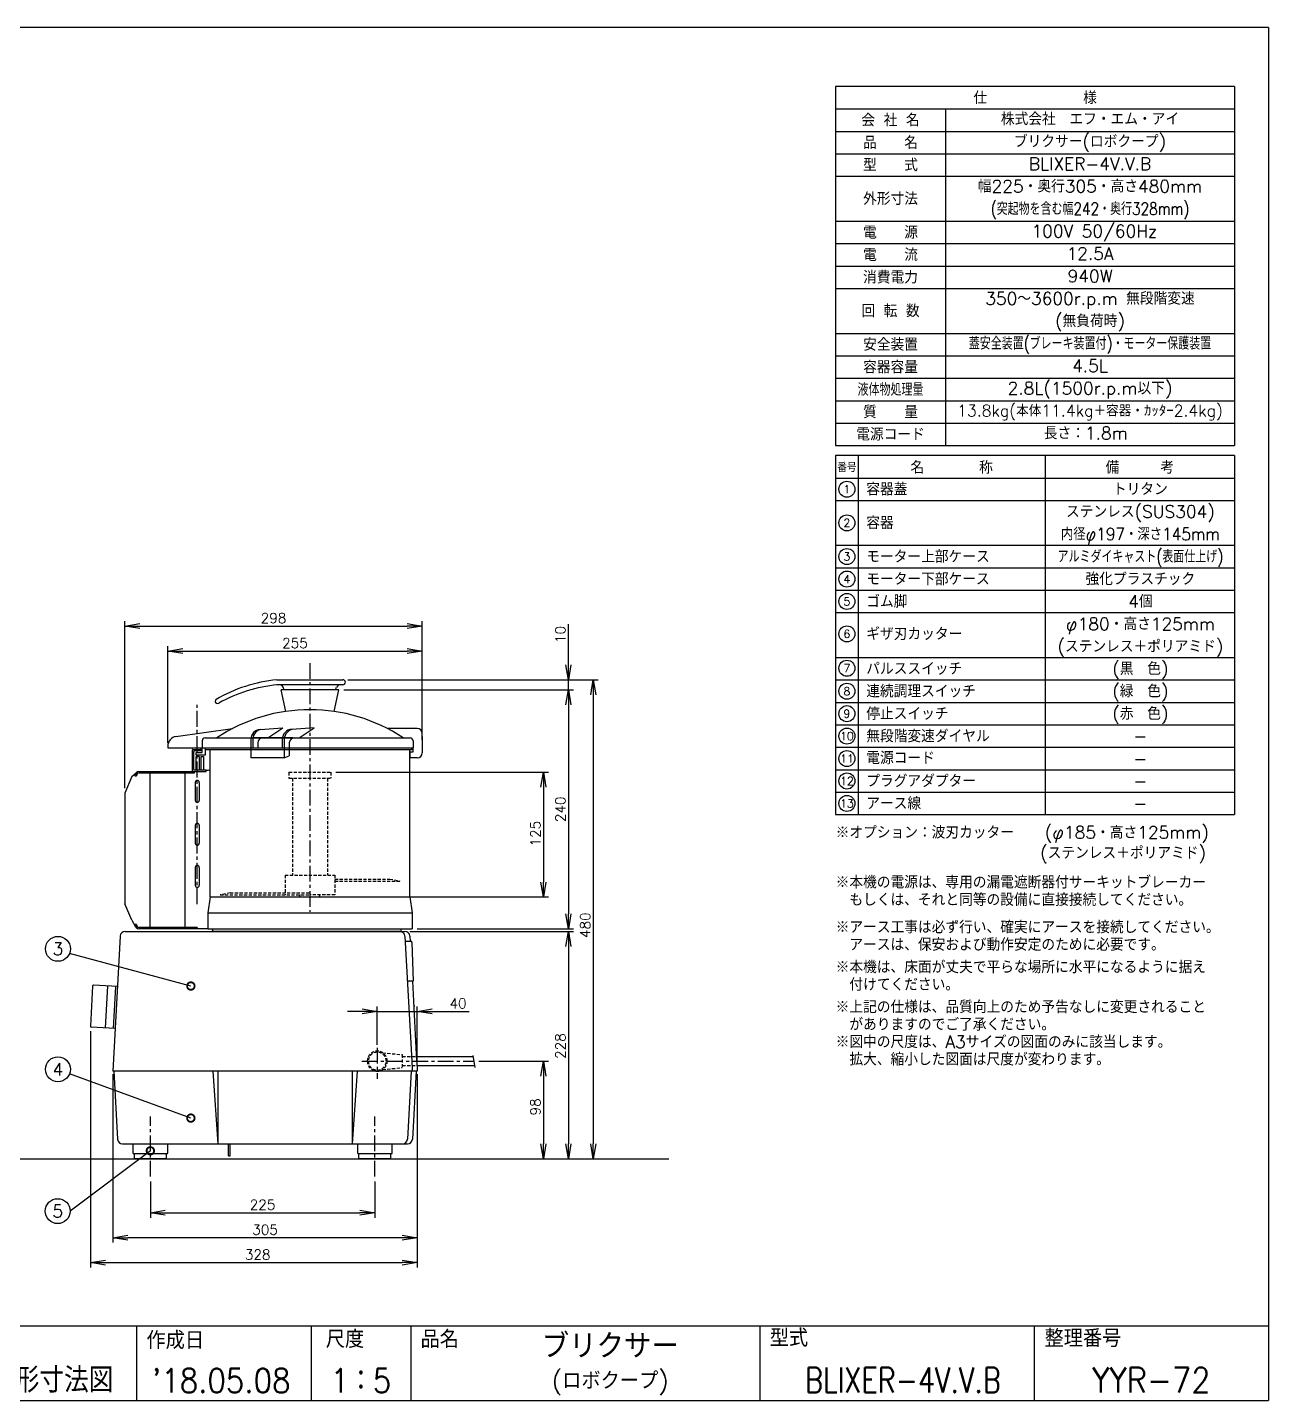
# Model space of a CAD drawing. Extents: x 115 to 2025, y 0 to 1377.
# Drawn here: x 781 to 2025, y 0 to 1377 of the extents above; entities that cross this region are included whole.
import ezdxf
from ezdxf.enums import TextEntityAlignment as Align

# ---------------------------------------------------------------- set-up
doc = ezdxf.new("R2010")
doc.units = 0
doc.header["$LTSCALE"] = 0.5
doc.header["$PDMODE"] = 3
doc.linetypes.add('CENTER', pattern=[50.8, 31.75, -6.35, 6.35, -6.35])
doc.linetypes.add('HIDDEN', pattern=[9.525, 6.35, -3.175])
doc.layers.get('0').update_dxf_attribs({"linetype": 'CONTINUOUS'})
doc.layers.get('DEFPOINTS').update_dxf_attribs({"linetype": 'CONTINUOUS'})
for name, color, linetype in [('DANMEN', 7, 'CONTINUOUS'), ('SIYOU', 7, 'CONTINUOUS'), ('SUNPOU', 7, 'CONTINUOUS'), ('WAKU', 7, 'CONTINUOUS')]:
    doc.layers.add(name, color=color, linetype=linetype)
doc.styles.get("Standard").update_dxf_attribs({"font": 'ROMANS', "bigfont": 'EXTFONT.shx'})
doc.dimstyles.get("Standard").update_dxf_attribs({"dimscale": 5, "dimtxt": 2, "dimasz": 3, "dimexe": 1, "dimexo": 1, "dimgap": 0.6, "dimtad": 3, "dimdec": 0, "dimzin": 0, "dimdsep": 46, "dimtxsty": 'STANDARD', "dimblk1": 'OPEN', "dimblk2": 'OPEN', "dimsah": 1, "dimcen": 1.5, "dimclrd": 7, "dimclre": 7, "dimclrt": 7, "dimadec": 0, "dimazin": 0, "dimtfac": 1, "dimtdec": 0, "dimtmove": 0, "dimatfit": 0, "dimldrblk": 'DOTSMALL', "dimfxl": 1, "dimtvp": 1, "dimtolj": 1, "dimtzin": 0, "dimarcsym": 0})

# ---------------------------------------------------------------- blocks, each defined once
blk = doc.blocks.new('_OPEN')
at = {"color": 0, "linetype": 'ByBlock'}
for p, q in [((-1, 0.167), (0, 0)), ((0, 0), (-1, -0.167)), ((0, 0), (-1, 0))]:
    blk.add_line(p, q, dxfattribs=at)
blk = doc.blocks.new('*D4')
at = {"layer": 'DEFPOINTS', "color": 0}
for p in [(1131.4, 390.2), (1131.4, 351.8), (1171.3, 333.3)]:
    blk.add_point(p, dxfattribs=at)
at = {"layer": 'SUNPOU', "color": 7, "lineweight": -2}
for p, q in [((1116.4, 390.2), (1101.4, 390.2)), ((1131.4, 356.8), (1131.4, 395.2)), ((1131.4, 390.2), (1171.3, 390.2)), ((1171.3, 338.3), (1171.3, 395.2)), ((1186.3, 390.2), (1223.5, 390.2))]:
    blk.add_line(p, q, dxfattribs=at)
at = {"layer": 'SUNPOU', "color": 7, "lineweight": -2, "xscale": 15, "yscale": 15, "zscale": 15}
blk.add_blockref('_OPEN', (1131.4, 390.2), dxfattribs=at)
at = {"layer": 'SUNPOU', "color": 7, "lineweight": -2, "xscale": 15, "yscale": 15, "zscale": 15, "rotation": 180}
blk.add_blockref('_OPEN', (1171.3, 390.2), dxfattribs=at)
at = {"layer": 'SUNPOU', "color": 7, "insert": (1212.4, 398.2), "char_height": 10, "attachment_point": 5}
blk.add_mtext('\\A1;40', dxfattribs=at)
blk = doc.blocks.new('_DotSmall')
at = {"color": 0, "linetype": 'ByBlock', "const_width": 0.5}
blk.add_lwpolyline([(-0.0625, 0, 1), (0.0625, 0, 1)], format="xyb", close=True, dxfattribs=at)
blk = doc.blocks.new('*D14')
at = {"layer": 'DEFPOINTS', "color": 0}
for p in [(903.9, 224.5), (1128.9, 224.5), (1128.9, 188.3)]:
    blk.add_point(p, dxfattribs=at)
at = {"layer": 'SUNPOU', "color": 7, "lineweight": -2}
for p, q in [((903.9, 219.5), (903.9, 183.3)), ((1128.9, 219.5), (1128.9, 183.3)), ((918.9, 188.3), (1113.9, 188.3))]:
    blk.add_line(p, q, dxfattribs=at)
at = {"layer": 'SUNPOU', "color": 7, "lineweight": -2, "xscale": 15, "yscale": 15, "zscale": 15, "rotation": 180}
blk.add_blockref('_OPEN', (903.9, 188.3), dxfattribs=at)
at = {"layer": 'SUNPOU', "color": 7, "lineweight": -2, "xscale": 15, "yscale": 15, "zscale": 15}
blk.add_blockref('_OPEN', (1128.9, 188.3), dxfattribs=at)
at = {"layer": 'SUNPOU', "color": 7, "insert": (1016.4, 196.3), "char_height": 10, "attachment_point": 5}
blk.add_mtext('\\A1;225', dxfattribs=at)
blk = doc.blocks.new('*D15')
at = {"layer": 'DEFPOINTS', "color": 0}
for p in [(866.4, 332.3), (1171.4, 332.3), (866.4, 163.3)]:
    blk.add_point(p, dxfattribs=at)
at = {"layer": 'SUNPOU', "color": 7, "lineweight": -2}
for p, q in [((866.4, 327.3), (866.4, 158.3)), ((1171.4, 327.3), (1171.4, 158.3)), ((1156.4, 163.3), (881.4, 163.3))]:
    blk.add_line(p, q, dxfattribs=at)
at = {"layer": 'SUNPOU', "color": 7, "lineweight": -2, "xscale": 15, "yscale": 15, "zscale": 15, "rotation": 180}
blk.add_blockref('_OPEN', (866.4, 163.3), dxfattribs=at)
at = {"layer": 'SUNPOU', "color": 7, "lineweight": -2, "xscale": 15, "yscale": 15, "zscale": 15}
blk.add_blockref('_OPEN', (1171.4, 163.3), dxfattribs=at)
at = {"layer": 'SUNPOU', "color": 7, "insert": (1018.9, 171.3), "char_height": 10, "attachment_point": 5}
blk.add_mtext('\\A1;305', dxfattribs=at)
blk = doc.blocks.new('*D16')
at = {"layer": 'DEFPOINTS', "color": 0}
for p in [(1159.2, 470.4), (1159.2, 242.4), (1323, 242.4)]:
    blk.add_point(p, dxfattribs=at)
at = {"layer": 'SUNPOU', "color": 7, "lineweight": -2}
for p, q in [((1164.2, 470.4), (1328, 470.4)), ((1323, 455.4), (1323, 257.4)), ((1164.2, 242.4), (1328, 242.4))]:
    blk.add_line(p, q, dxfattribs=at)
at = {"layer": 'SUNPOU', "color": 7, "lineweight": -2, "xscale": 15, "yscale": 15, "zscale": 15}
for p, rotation in [((1323, 470.4), 90), ((1323, 242.4), 270)]:
    blk.add_blockref('_OPEN', p, dxfattribs=dict(at, rotation=rotation))
at = {"layer": 'SUNPOU', "color": 7, "insert": (1315, 355.4), "char_height": 10, "attachment_point": 5, "rotation": 90}
blk.add_mtext('\\A1;228', dxfattribs=at)
blk = doc.blocks.new('*D17')
at = {"layer": 'DEFPOINTS', "color": 0}
for p in [(1092.9, 712.7), (1166.4, 472.9), (1323, 472.9)]:
    blk.add_point(p, dxfattribs=at)
at = {"layer": 'SUNPOU', "color": 7, "lineweight": -2}
for p, q in [((1097.9, 712.7), (1328, 712.7)), ((1323, 697.7), (1323, 487.9)), ((1171.4, 472.9), (1328, 472.9))]:
    blk.add_line(p, q, dxfattribs=at)
at = {"layer": 'SUNPOU', "color": 7, "lineweight": -2, "xscale": 15, "yscale": 15, "zscale": 15}
for p, rotation in [((1323, 712.7), 90), ((1323, 472.9), 270)]:
    blk.add_blockref('_OPEN', p, dxfattribs=dict(at, rotation=rotation))
at = {"layer": 'SUNPOU', "color": 7, "insert": (1315, 592.8), "char_height": 10, "attachment_point": 5, "rotation": 90}
blk.add_mtext('\\A1;240', dxfattribs=at)
blk = doc.blocks.new('*D18')
at = {"layer": 'DEFPOINTS', "color": 0}
for p in [(1176.4, 776.5), (1176.4, 657.6), (878.4, 609.1)]:
    blk.add_point(p, dxfattribs=at)
at = {"layer": 'SUNPOU', "color": 7, "lineweight": -2}
for p, q in [((878.4, 614.1), (878.4, 781.5)), ((893.4, 776.5), (1161.4, 776.5)), ((1176.4, 662.6), (1176.4, 781.5))]:
    blk.add_line(p, q, dxfattribs=at)
at = {"layer": 'SUNPOU', "color": 7, "lineweight": -2, "xscale": 15, "yscale": 15, "zscale": 15, "rotation": 180}
blk.add_blockref('_OPEN', (878.4, 776.5), dxfattribs=at)
at = {"layer": 'SUNPOU', "color": 7, "lineweight": -2, "xscale": 15, "yscale": 15, "zscale": 15}
blk.add_blockref('_OPEN', (1176.4, 776.5), dxfattribs=at)
at = {"layer": 'SUNPOU', "color": 7, "insert": (1027.4, 784.5), "char_height": 10, "attachment_point": 5}
blk.add_mtext('\\A1;298', dxfattribs=at)
blk = doc.blocks.new('*D19')
at = {"layer": 'DEFPOINTS', "color": 0}
for p in [(1176.4, 751.5), (1176.4, 662.6), (921.5, 654.4)]:
    blk.add_point(p, dxfattribs=at)
at = {"layer": 'SUNPOU', "color": 7, "lineweight": -2}
for p, q in [((921.5, 659.4), (921.5, 756.5)), ((936.5, 751.5), (1161.4, 751.5)), ((1176.4, 667.6), (1176.4, 756.5))]:
    blk.add_line(p, q, dxfattribs=at)
at = {"layer": 'SUNPOU', "color": 7, "lineweight": -2, "xscale": 15, "yscale": 15, "zscale": 15, "rotation": 180}
blk.add_blockref('_OPEN', (921.5, 751.5), dxfattribs=at)
at = {"layer": 'SUNPOU', "color": 7, "lineweight": -2, "xscale": 15, "yscale": 15, "zscale": 15}
blk.add_blockref('_OPEN', (1176.4, 751.5), dxfattribs=at)
at = {"layer": 'SUNPOU', "color": 7, "insert": (1048.9, 759.5), "char_height": 10, "attachment_point": 5}
blk.add_mtext('\\A1;255', dxfattribs=at)
blk = doc.blocks.new('*D20')
at = {"layer": 'DEFPOINTS', "color": 0}
for p in [(1096.9, 722.7), (1271, 242.4), (1348, 242.4)]:
    blk.add_point(p, dxfattribs=at)
at = {"layer": 'SUNPOU', "color": 7, "lineweight": -2}
for p, q in [((1101.9, 722.7), (1353, 722.7)), ((1348, 707.7), (1348, 257.4)), ((1276, 242.4), (1353, 242.4))]:
    blk.add_line(p, q, dxfattribs=at)
at = {"layer": 'SUNPOU', "color": 7, "lineweight": -2, "xscale": 15, "yscale": 15, "zscale": 15}
for p, rotation in [((1348, 722.7), 90), ((1348, 242.4), 270)]:
    blk.add_blockref('_OPEN', p, dxfattribs=dict(at, rotation=rotation))
at = {"layer": 'SUNPOU', "color": 7, "insert": (1340, 476.6), "char_height": 10, "attachment_point": 5, "rotation": 90}
blk.add_mtext('\\A1;480', dxfattribs=at)
blk = doc.blocks.new('*D24')
at = {"layer": 'DEFPOINTS', "color": 0}
for p in [(843.8, 375.3), (1171.4, 332.3), (1171.4, 138.3)]:
    blk.add_point(p, dxfattribs=at)
at = {"layer": 'SUNPOU', "color": 7, "lineweight": -2}
for p, q in [((843.8, 370.3), (843.8, 133.3)), ((1171.4, 327.3), (1171.4, 133.3)), ((858.8, 138.3), (1156.4, 138.3))]:
    blk.add_line(p, q, dxfattribs=at)
at = {"layer": 'SUNPOU', "color": 7, "lineweight": -2, "xscale": 15, "yscale": 15, "zscale": 15, "rotation": 180}
blk.add_blockref('_OPEN', (843.8, 138.3), dxfattribs=at)
at = {"layer": 'SUNPOU', "color": 7, "lineweight": -2, "xscale": 15, "yscale": 15, "zscale": 15}
blk.add_blockref('_OPEN', (1171.4, 138.3), dxfattribs=at)
at = {"layer": 'SUNPOU', "color": 7, "insert": (1011.5, 146.3), "char_height": 10, "attachment_point": 5}
blk.add_mtext('\\A1;328', dxfattribs=at)
blk = doc.blocks.new('*D27')
at = {"layer": 'DEFPOINTS', "color": 0}
for p in [(1084.9, 629.9), (1090.7, 504.9), (1298, 504.9)]:
    blk.add_point(p, dxfattribs=at)
at = {"layer": 'SUNPOU', "color": 7, "lineweight": -2}
for p, q in [((1089.9, 629.9), (1303, 629.9)), ((1298, 614.9), (1298, 519.9)), ((1095.7, 504.9), (1303, 504.9))]:
    blk.add_line(p, q, dxfattribs=at)
at = {"layer": 'SUNPOU', "color": 7, "lineweight": -2, "xscale": 15, "yscale": 15, "zscale": 15}
for p, rotation in [((1298, 629.9), 90), ((1298, 504.9), 270)]:
    blk.add_blockref('_OPEN', p, dxfattribs=dict(at, rotation=rotation))
at = {"layer": 'SUNPOU', "color": 7, "insert": (1290, 568.4), "char_height": 10, "attachment_point": 5, "rotation": 90}
blk.add_mtext('\\A1;125', dxfattribs=at)
blk = doc.blocks.new('*D28')
at = {"layer": 'DEFPOINTS', "color": 0}
for p in [(1228.1, 340.3), (1187.5, 242.4), (1298, 242.4)]:
    blk.add_point(p, dxfattribs=at)
at = {"layer": 'SUNPOU', "color": 7, "lineweight": -2}
for p, q in [((1233.1, 340.3), (1303, 340.3)), ((1298, 325.3), (1298, 257.4)), ((1192.5, 242.4), (1303, 242.4))]:
    blk.add_line(p, q, dxfattribs=at)
at = {"layer": 'SUNPOU', "color": 7, "lineweight": -2, "xscale": 15, "yscale": 15, "zscale": 15}
for p, rotation in [((1298, 340.3), 90), ((1298, 242.4), 270)]:
    blk.add_blockref('_OPEN', p, dxfattribs=dict(at, rotation=rotation))
at = {"layer": 'SUNPOU', "color": 7, "insert": (1290, 294.4), "char_height": 10, "attachment_point": 5, "rotation": 90}
blk.add_mtext('\\A1;98', dxfattribs=at)
blk = doc.blocks.new('*D30')
at = {"layer": 'DEFPOINTS', "color": 0}
for p in [(1096.9, 722.7), (1092.9, 712.7), (1323, 712.7)]:
    blk.add_point(p, dxfattribs=at)
at = {"layer": 'SUNPOU', "color": 7, "lineweight": -2}
for p, q in [((1323, 737.7), (1323, 778.5)), ((1101.9, 722.7), (1328, 722.7)), ((1323, 712.7), (1323, 722.7)), ((1097.9, 712.7), (1328, 712.7)), ((1323, 697.7), (1323, 682.7))]:
    blk.add_line(p, q, dxfattribs=at)
at = {"layer": 'SUNPOU', "color": 7, "lineweight": -2, "xscale": 15, "yscale": 15, "zscale": 15}
for p, rotation in [((1323, 722.7), 270), ((1323, 712.7), 90)]:
    blk.add_blockref('_OPEN', p, dxfattribs=dict(at, rotation=rotation))
at = {"layer": 'SUNPOU', "color": 7, "insert": (1315, 768.1), "char_height": 10, "attachment_point": 5, "rotation": 90}
blk.add_mtext('\\A1;10', dxfattribs=at)

msp = doc.modelspace()

# ---------------------------------------------------------------- linework, layer by layer
at = {"color": 2, "linetype": 'CENTER'}
for p, q in [((1063.9, 739.5), (1063.9, 489.9)), ((950.9, 497.8), (950.9, 697.4))]:
    msp.add_line(p, q, dxfattribs=at)
at = {"color": 2}
for p, q in [((1030.8, 722.7), (1096.9, 722.7)), ((1096.9, 717.7), (1030.8, 717.7)), ((1039.6, 690.9), (1034.9, 712.7)), ((1092.9, 712.7), (1034.9, 712.7)), ((1038.1, 712.7), (1037, 715.3)), ((1088.2, 690.9), (1092.9, 712.7)), ((1089.6, 712.7), (1090.7, 715.3)), ((929.6, 665.9), (986.4, 673.9)), ((955.8, 661.4), (955.8, 654.4)), ((958.8, 664.4), (1095.3, 664.4)), ((1004.7, 662.9), (1004.7, 644.4)), ((1036.3, 664.4), (1006.2, 664.4)), ((1006.7, 663), (1006.7, 654.4)), ((1014, 672.9), (1036.7, 674.4)), ((1046.8, 664.4), (1016.7, 664.4)), ((1021.7, 664.4), (1036.7, 674.4)), ((1036.2, 663), (1036.2, 654.4)), ((1038.2, 663.1), (1038.2, 652.4)), ((1068.2, 674.4), (1045.6, 673)), ((1053.2, 664.4), (1068.2, 674.4)), ((1095.3, 664.4), (1137.2, 664.4)), ((1137.2, 664.4), (1164.4, 664.4)), ((1171.4, 673.8), (1141.5, 673.8)), ((1167.4, 661.4), (1167.4, 654.4)), ((1176.4, 665.7), (1176.4, 668.8)), ((1176.4, 665.7), (1176.4, 649.4)), ((921.4, 656.4), (921.4, 654.4)), ((921.5, 654.4), (1137.4, 654.4)), ((946.1, 650.8), (946.1, 652.4)), ((946.1, 631.3), (946.1, 650.8)), ((946.6, 652.9), (954.3, 652.9)), ((947.4, 651), (947.4, 650.7)), ((947.4, 632.7), (947.4, 650.7)), ((954.3, 651.5), (947.9, 651.5)), ((949.8, 647), (949.8, 649.7)), ((949.8, 649.7), (955.8, 649.7)), ((954.8, 652.4), (954.8, 652)), ((955.8, 649.7), (955.8, 654.4)), ((958.9, 654.4), (958.9, 652.4)), ((1165.6, 652.4), (958.9, 652.4)), ((958.9, 652.4), (958.9, 647)), ((963.9, 504.9), (963.9, 652.4)), ((1011.7, 659.4), (1011.7, 654.4)), ((1038.2, 652.4), (1038.2, 644.4)), ((1043.2, 659.4), (1043.2, 652.4)), ((1043.2, 652.4), (1043.2, 646.4)), ((1137.4, 654.4), (1167.4, 654.4)), ((1163.9, 504.9), (1163.9, 652.4)), ((1164.4, 644.4), (1164.4, 650.6)), ((1164.4, 650.6), (1167.3, 650.6)), ((1165.6, 654.4), (1165.6, 652.4)), ((1167.3, 650.6), (1167.3, 654.4)), ((958.9, 647), (949.8, 647)), ((949.8, 632.2), (949.8, 645.5)), ((950.3, 646), (952.5, 646)), ((953, 645.5), (953, 632.2)), ((954.8, 632.2), (954.8, 645.9)), ((954.8, 645.9), (957.1, 645.9)), ((957.1, 645.9), (957.1, 632.2)), ((1038.2, 644.4), (1004.7, 644.4)), ((1038.2, 644.4), (1043.2, 646.4)), ((1171.4, 644.4), (1164.4, 644.4)), ((885.2, 625.7), (878.4, 609.1)), ((885.2, 625.7), (889.9, 629.7)), ((888.4, 626.3), (889.9, 626.3)), ((892.4, 630.8), (949.5, 630.8)), ((892.6, 629.3), (948.1, 629.3)), ((903.4, 629.3), (903.4, 474.4)), ((938.4, 629.4), (938.4, 474.4)), ((946.6, 630.8), (948.1, 630.8)), ((959.7, 632.2), (947.9, 632.2)), ((947.9, 630.8), (948.1, 630.8)), ((948.1, 629.3), (948.1, 630.8)), ((948.7, 630.8), (959.7, 630.8)), ((948.9, 619.8), (948.9, 601.8)), ((952.9, 619.8), (952.9, 601.8)), ((959.7, 630.8), (959.7, 632.2)), ((959.7, 632.2), (961.9, 632.2)), ((878.4, 609.1), (878.4, 498.2)), ((948.9, 576.8), (948.9, 558.8)), ((952.9, 576.8), (952.9, 558.8)), ((948.9, 534.6), (948.9, 516.6)), ((952.9, 534.6), (952.9, 516.6)), ((885.2, 481.7), (878.4, 498.2)), ((963.9, 504.9), (961.4, 488.9)), ((963.9, 504.9), (1163.9, 504.9)), ((1163.9, 504.9), (1166.4, 488.9)), ((961.4, 488.9), (1166.4, 488.9)), ((961.4, 488.9), (961.4, 472.9)), ((1166.4, 488.9), (1166.4, 472.9)), ((878.6, 470.4), (1159.1, 470.4)), ((885.2, 481.7), (889.1, 475)), ((889.9, 477.4), (888.4, 477.4)), ((930.3, 472.9), (892.5, 472.9)), ((942.4, 474.4), (892.6, 474.4)), ((961.4, 472.9), (930.3, 472.9)), ((950.9, 474.4), (942.4, 474.4)), ((950.9, 474.4), (950.9, 472.9)), ((961.4, 472.9), (1166.4, 472.9)), ((1154.1, 470.4), (965.4, 470.4)), ((966.1, 472.9), (966.1, 470.4)), ((1155.4, 470.3), (1155.4, 472.9)), ((873.6, 465.7), (866.4, 330.4)), ((1159.1, 465.4), (1165.9, 340.3)), ((1165.9, 460.4), (1159.4, 460.4)), ((1164.1, 465.7), (1164.4, 460.4)), ((1166, 459.4), (1165.9, 460.4)), ((1166, 459.4), (1167.4, 420.4)), ((845.9, 415.5), (843.8, 375.3)), ((870.9, 415.1), (847, 416.4)), ((860.9, 415.7), (858.7, 373.5)), ((868.9, 415.3), (866.7, 373.1)), ((1167.4, 420.4), (1161.9, 420.4)), ((1166.6, 420.4), (1170.9, 340.3)), ((1168.3, 396.4), (1168.4, 395.4)), ((868.6, 373), (844.7, 374.3)), ((1170.8, 344.8), (1227.8, 344.8)), ((1227.2, 345.8), (1229.1, 333.9)), ((1171.4, 330.4), (866.4, 330.4)), ((867.4, 330.4), (871, 262.1)), ((966.4, 330.4), (971.4, 257.4)), ((971.4, 330.4), (971.4, 257.4)), ((1106.4, 330.4), (1106.4, 257.4)), ((1111.4, 330.4), (1106.4, 257.4)), ((1165.4, 330.4), (1161.7, 262.1)), ((1165.9, 342.3), (1166.4, 330.4)), ((1170.4, 330.4), (1166.7, 262.1)), ((1170.9, 342.3), (1171.3, 333.4)), ((1171.2, 335.8), (1229, 335.8)), ((1171.3, 333.4), (1171.3, 330.4)), ((876, 257.4), (1161.7, 257.4)), ((886.5, 257.4), (886.5, 248.4)), ((921.5, 248.4), (921.5, 257.4)), ((982.4, 245.4), (982.4, 257.4)), ((983.9, 245.4), (983.9, 257.4)), ((1111.5, 257.4), (1111.5, 248.4)), ((1146.5, 248.4), (1146.5, 257.4)), ((223.4, 242.4), (1423.8, 242.4)), ((920.5, 247.4), (887.5, 247.4)), ((920.5, 247.4), (887.5, 247.4)), ((920.5, 242.4), (887.5, 242.4)), ((888, 242.4), (888, 247.4)), ((920, 242.4), (920, 247.4)), ((982.4, 245.4), (983.9, 245.4)), ((1145.5, 247.4), (1112.5, 247.4)), ((1145.5, 247.4), (1112.5, 247.4)), ((1145.5, 242.4), (1112.5, 242.4)), ((1113, 242.4), (1113, 247.4)), ((1145, 242.4), (1145, 247.4))]:
    msp.add_line(p, q, dxfattribs=at)
for centre, radius, start, end in [((1045.8, 571.1), 152.3, 95.6575, 119.9475), ((1045.9, 568.4), 150, 95.5984, 119.2669), ((1033.2, 713.4), 4.3, 25.8339, 88.7787), ((1094.6, 713.4), 4.3, 91.2213, 154.1661), ((1096.9, 720.2), 2.5, 270, 90), ((971.2, 701.2), 2.36, 122.3716, 304.3619), ((1063.9, 524.1), 168.6, 56.328, 123.672), ((931.4, 656.1), 10, 100.1272, 180), ((958.8, 661.4), 3, 90, 180), ((1014.7, 662.9), 10, 93.8141, 180), ((1016.7, 663), 10, 93.8141, 180), ((1016.7, 659.4), 5, 90, 180), ((1046.2, 663), 10, 93.5763, 180), ((1048.2, 663.1), 10, 93.5763, 180), ((1048.2, 659.4), 5, 90, 180), ((1164.4, 661.4), 3, 0, 90), ((1171.4, 668.8), 5, 0, 90), ((946.6, 652.4), 0.5, 90, 180), ((947.9, 651), 0.5, 90, 180), ((954.3, 652.4), 0.5, 0, 90), ((954.3, 652), 0.5, 270, 0), ((1171.4, 649.4), 5, 270, 0), ((950.3, 645.5), 0.5, 90, 180), ((952.5, 645.5), 0.5, 359.9892, 90), ((892.9, 626.3), 4.5, 95.4403, 180), ((892.9, 626.3), 3, 95.4403, 180), ((946.6, 631.3), 0.5, 179.9869, 270), ((947.9, 632.7), 0.5, 180, 269.9869), ((950.9, 619.8), 2, 0, 180), ((962.1, 630.2), 1.93, 21.2855, 94.6384), ((950.9, 601.8), 2, 180, 0), ((950.9, 576.8), 2, 0, 180), ((950.9, 558.8), 2, 180, 0), ((950.9, 534.6), 2, 0, 180), ((950.9, 516.6), 2, 180, 0), ((878.6, 465.4), 5, 90, 176.8665), ((892.9, 477.4), 4.5, 180, 264.5597), ((892.9, 477.4), 3, 180, 264.5597), ((1154.1, 465.4), 5, 3.1335, 90), ((1159.1, 465.4), 5, 3.1335, 90), ((846.9, 415.4), 1, 86.8941, 176.9804), ((844.8, 375.3), 1, 176.9804, 266.8941), ((876, 262.4), 5, 183.9452, 270), ((1156.7, 262.4), 5, 270, 356.0548), ((1161.7, 262.4), 5, 270, 356.0548), ((887.5, 248.4), 1, 180, 270), ((920.5, 248.4), 1, 270, 0), ((1112.5, 248.4), 1, 180, 270), ((1145.5, 248.4), 1, 270, 0)]:
    msp.add_arc(centre, radius, start, end, dxfattribs=at)
at = {"layer": 'DANMEN', "color": 2, "linetype": 'HIDDEN'}
for p, q in [((1042.9, 629.9), (1084.9, 629.9)), ((1042.9, 629.9), (1042.9, 623.9)), ((1042.9, 623.9), (1084.9, 623.9)), ((1046.4, 623.9), (1046.4, 526.9)), ((1081.4, 623.9), (1081.4, 526.9)), ((1084.9, 629.9), (1084.9, 623.9)), ((1038.9, 526.9), (1038.9, 506.9)), ((1038.9, 526.9), (1088.9, 526.9)), ((1088.9, 526.9), (1088.9, 506.9)), ((1088.9, 522.9), (1143.9, 522.9)), ((1088.9, 520.9), (1153.9, 520.9)), ((1143.9, 522.9), (1153.9, 520.9)), ((983.9, 508.9), (973.9, 506.9)), ((973.9, 506.9), (1063.9, 506.9)), ((983.9, 508.9), (1063.9, 508.9)), ((1053.9, 504.9), (1053.9, 506.9)), ((1088.9, 506.9), (1063.9, 506.9)), ((1073.9, 504.9), (1073.9, 506.9))]:
    msp.add_line(p, q, dxfattribs=at)
at = {"layer": 'DANMEN', "color": 4, "linetype": 'CENTER'}
for p, q in [((1131.4, 353.8), (1131.4, 322.7)), ((1115.8, 340.3), (1228.1, 340.3))]:
    msp.add_line(p, q, dxfattribs=at)
at = {"layer": 'DANMEN', "color": 4, "linetype": 'HIDDEN'}
for p, q in [((1136.7, 348.7), (1156.4, 346.8)), ((1156.4, 346.8), (1156.4, 333.8)), ((1156.7, 344.8), (1170.8, 344.8)), ((1136.7, 331.8), (1156.4, 333.8)), ((1156.7, 335.8), (1171.2, 335.8))]:
    msp.add_line(p, q, dxfattribs=at)
at = {"layer": 'DANMEN', "color": 2, "linetype": 'CENTER'}
for p, q in [((903.9, 224.5), (903.9, 284.7)), ((1128.9, 224.5), (1128.9, 284.7))]:
    msp.add_line(p, q, dxfattribs=at)
at = {"layer": 'DANMEN', "color": 4, "linetype": 'HIDDEN'}
for radius, start, end in [(10, 0, 180), (9, 0, 180), (10, 180, 0), (9, 180, 0)]:
    msp.add_arc((1131.4, 340.3), radius, start, end, dxfattribs=at)
at = {"layer": 'SIYOU', "color": 6}
for p, q in [((1991, 1317.5), (1591, 1317.5)), ((1591, 1317.5), (1591, 957.5)), ((1991, 1317.5), (1991, 957.5)), ((1591, 1227.5), (1991, 1227.5)), ((1591, 957.5), (1991, 957.5)), ((1591, 947.5), (1591, 587.5)), ((1991, 947.5), (1591, 947.5)), ((1991, 947.5), (1991, 587.5)), ((1591, 587.5), (1991, 587.5))]:
    msp.add_line(p, q, dxfattribs=at)
at = {"layer": 'SIYOU', "color": 7}
for p, q in [((1591, 1295), (1991, 1295)), ((1701, 1295), (1701, 957.5)), ((1591, 1272.5), (1991, 1272.5)), ((1591, 1250), (1991, 1250)), ((1591, 1182.5), (1991, 1182.5)), ((1591, 1160), (1991, 1160)), ((1591, 1137.5), (1991, 1137.5)), ((1591, 1115), (1991, 1115)), ((1591, 1070), (1991, 1070)), ((1591, 1047.5), (1991, 1047.5)), ((1591, 1025), (1991, 1025)), ((1591, 1002.5), (1991, 1002.5)), ((1591, 980), (1991, 980)), ((1613.5, 947.5), (1613.5, 587.5)), ((1801, 947.5), (1801, 587.5)), ((1591, 925), (1991, 925)), ((1591, 902.5), (1991, 902.5)), ((1591, 857.5), (1991, 857.5)), ((1591, 835), (1991, 835)), ((1591, 812.5), (1991, 812.5)), ((1591, 790), (1991, 790)), ((1591, 745), (1991, 745)), ((1591, 722.5), (1991, 722.5)), ((1591, 700), (1991, 700)), ((1591, 677.5), (1991, 677.5)), ((1591, 655), (1991, 655)), ((1591, 632.5), (1991, 632.5)), ((1591, 610), (1991, 610))]:
    msp.add_line(p, q, dxfattribs=at)
at = {"layer": 'SIYOU'}
for centre in [(1602.3, 913.7), (1602.3, 880), (1602.3, 846.2), (1602.3, 823.7), (1602.3, 801.2), (1602.3, 768.7), (1602.3, 734.2), (1602.3, 711.2), (1602.3, 688.7), (1602.3, 666.2), (1602.3, 643.7), (1602.3, 621.2), (1602.3, 598.7)]:
    msp.add_circle(centre, 8.04, dxfattribs=at)
at = {"layer": 'SUNPOU'}
for centre in [(811.2, 452.9), (811.2, 332.1), (811, 189.9)]:
    msp.add_circle(centre, 12.5, dxfattribs=at)
at = {"layer": 'WAKU', "color": 6}
for p, q in [((2025, 1376.8), (115, 1376.8)), ((2025, 1376.8), (2025, 0)), ((115, 75), (2025, 75)), ((115, 0), (2025, 0))]:
    msp.add_line(p, q, dxfattribs=at)
at = {"layer": 'WAKU', "color": 7}
for p, q in [((890, 75), (890, 0)), ((1065, 75), (1065, 0)), ((1165, 75), (1165, 0)), ((1515, 75), (1515, 0)), ((1790, 75), (1790, 0))]:
    msp.add_line(p, q, dxfattribs=at)

# ---------------------------------------------------------------- texts
at = {"layer": 'SIYOU'}
for s, p in [('仕\u3000\u3000\u3000\u3000\u3000\u3000\u3000様', (1791, 1306.2)), ('会 社 名', (1646, 1283.8)), ('品\u3000\u3000名', (1646, 1261.2)), ('型\u3000\u3000式', (1646, 1238.8)), ('外形寸法', (1646, 1205)), ('電\u3000\u3000源', (1646, 1171.2)), ('電\u3000\u3000流', (1646, 1148.8)), ('消費電力', (1646, 1126.2)), ('回 転 数', (1646, 1092.5)), ('安全装置', (1646, 1058.8)), ('容器容量', (1646, 1036.2)), ('質\u3000\u3000量', (1646, 991.2)), ('電源コード', (1646, 968.8))]:
    msp.add_text(s, height=12.5, dxfattribs=at).set_placement(p, align=Align.MIDDLE_CENTER)
at = {"layer": 'SIYOU', "color": 1}
for s, height, p in [('株式会社\u3000エフ・エム・アイ', 12.5, (1846, 1285)), ('ブリクサー(ロボクープ)', 12.5, (1846, 1262.5)), ('BLIXER-4V.V.B', 12.5, (1846, 1240)), ('幅225・奥行305・高さ480mm', 12.5, (1846, 1217.5)), (' 100V 50/60Hz', 12.5, (1846, 1172.5)), ('12.5A', 12.5, (1846, 1150)), ('940W', 12.5, (1846, 1127.5)), ('350～3600r.p.m 無段階変速', 12.5, (1846, 1105)), ('(無負荷時)', 12.5, (1846, 1082.5)), ('4.5L', 12.5, (1846, 1037.5)), ('2.8L(1500r.p.m以下)', 12.5, (1846, 1015)), ('13.8kg(本体11.4kg＋容器・ｶｯﾀｰ2.4kg)', 11.5, (1846, 992.5)), ('長さ：1.8m ', 12.5, (1846, 970)), ('トリタン', 12.5, (1896.5, 913.8)), ('ステンレス(SUS304)', 12.5, (1896.5, 891.3)), ('強化プラスチック', 12.5, (1896.5, 823.8)), ('4個', 12.5, (1896.5, 801.3)), ('φ180・高さ125mm', 12.5, (1896.5, 778.7)), ('(ステンレス＋ポリアミド)', 12.5, (1896.5, 756.2)), ('(黒\u3000色)', 12.5, (1896.5, 733.8)), ('(緑\u3000色)', 12.5, (1896.5, 711.3)), ('(赤\u3000色)', 12.5, (1896.5, 688.8)), ('-', 12.5, (1896.5, 666.3)), ('-', 12.5, (1896.5, 643.8)), ('-', 12.5, (1896.5, 621.2)), ('-', 12.5, (1896.5, 598.8))]:
    msp.add_text(s, height=height, dxfattribs=at).set_placement(p, align=Align.MIDDLE_CENTER)
for s, width, p in [('(突起物を含む幅242・奥行328mm)', 0.8, (1846, 1195)), ('蓋安全装置(ブレーキ装置付)・モーター保護装置', 0.8, (1846, 1060)), ('内径φ197・深さ145mm', 0.9, (1896.5, 868.8)), ('アルミダイキャスト(表面仕上げ)', 0.8, (1896.5, 846.3))]:
    msp.add_text(s, height=12.5, dxfattribs=dict(at, width=width)).set_placement(p, align=Align.MIDDLE_CENTER)
at = {"layer": 'SIYOU', "width": 0.8}
msp.add_text('液体物処理量', height=12.5, dxfattribs=at).set_placement((1646, 1013.7), align=Align.MIDDLE_CENTER)
at = {"layer": 'SIYOU'}
for s, height, p in [('番号', 8.04, (1602.3, 936.2)), ('名\u3000\u3000\u3000\u3000称', 12.5, (1707.3, 936.2)), ('備\u3000\u3000\u3000考', 12.5, (1896, 936.2)), ('1', 8.04, (1602.3, 913.7)), ('2', 8.04, (1602.3, 880)), ('3', 8.04, (1602.3, 846.2)), ('4', 8.04, (1602.3, 823.7)), ('5', 8.04, (1602.3, 801.2)), ('6', 8.04, (1602.3, 768.7)), ('7', 8.04, (1602.3, 734.2)), ('8', 8.04, (1602.3, 711.2)), ('9', 8.04, (1602.3, 688.7)), ('10', 8.04, (1602.3, 666.2)), ('11', 8.04, (1602.3, 643.7)), ('12', 8.04, (1602.3, 621.2)), ('13', 8.04, (1602.3, 598.7))]:
    msp.add_text(s, height=height, dxfattribs=at).set_placement(p, align=Align.MIDDLE)
for s, p in [('容器蓋', (1621.7, 913.7)), ('容器', (1621.7, 880)), ('モーター上部ケース', (1621.7, 846.2)), ('モーター下部ケース', (1621.7, 823.7)), ('ゴム脚', (1621.7, 801.2)), ('ギザ刃カッター', (1621.7, 768.7)), ('パルススイッチ', (1621.7, 733.8)), ('連続調理スイッチ', (1621.7, 711.2)), ('停止スイッチ', (1621.7, 688.7)), ('無段階変速ダイヤル', (1621.7, 666.2)), ('電源コード', (1621.7, 644.3)), ('プラグアダプター', (1621.7, 621.2)), ('アース線', (1621.7, 598.7))]:
    msp.add_text(s, height=12.5, dxfattribs=at).set_placement(p, align=Align.MIDDLE_LEFT)
at = {"layer": 'SIYOU', "color": 1}
for s, p in [('※オプション：波刃カッター\u3000  (φ185・高さ125mm)', (1591, 563.4)), ('\u3000\u3000\u3000\u3000\u3000\u3000\u3000\u3000\u3000\u3000\u3000\u3000\u3000\u3000\u3000(ステンレス＋ポリアミド)', (1589.8, 542.9)), ('※本機の電源は、専用の漏電遮断器付サーキットブレーカー ', (1591, 513.4)), ('\u3000もしくは、それと同等の設備に直接接続してください。', (1591, 495.9)), ('※アース工事は必ず行い、確実にアースを接続してください。', (1591, 468.4)), ('\u3000アースは、保安および動作安定のために必要です。', (1591, 450.9)), ('※本機は、床面が丈夫で平らな場所に水平になるように据え', (1591, 428.4)), ('\u3000付けてください。', (1591, 410.9)), ('※上記の仕様は、品質向上のため予告なしに変更されること', (1591, 388.4)), ('\u3000がありますのでご了承ください。', (1591, 370.9)), ('※図中の尺度は、A3サイズの図面のみに該当します。', (1591, 353.4)), ('\u3000拡大、縮小した図面は尺度が変わります。', (1591, 335.9))]:
    msp.add_text(s, height=12.5, dxfattribs=at).set_placement(p)
at = {"layer": 'SUNPOU'}
for s, p in [('3', (811.2, 452.9)), ('4', (811.2, 332.1))]:
    msp.add_text(s, height=12.5, dxfattribs=at).set_placement(p, align=Align.MIDDLE)
msp.add_text('5', height=12.5, rotation=360, dxfattribs=at).set_placement((811, 189.9), align=Align.MIDDLE)
at = {"layer": 'WAKU'}
for s, p in [('作成日', (900, 51.6)), ('尺度', (1079.8, 52.7)), ('品名', (1174.8, 52.7)), ('型式', (1524.9, 54)), ('整理番号', (1800.4, 53.6))]:
    msp.add_text(s, height=17.5, dxfattribs=at).set_placement(p)
at = {"layer": 'WAKU', "color": 1}
for s, height, p in [('ブリクサー', 25, (1365, 56.2)), ('(ロボクープ)', 17.5, (1365, 18.7))]:
    msp.add_text(s, height=height, dxfattribs=at).set_placement(p, align=Align.MIDDLE)
at = {"layer": 'WAKU', "color": 1, "width": 0.9}
for s, height, p in [('外形寸法図', 25, (805, 8)), ("'18.05.08", 24, (975, 8)), ('1：5', 24, (1115, 8)), ('YYR-72', 25, (1907.5, 8))]:
    msp.add_text(s, height=height, dxfattribs=at).set_placement(p, align=Align.CENTER)
at = {"layer": 'WAKU', "color": 1, "width": 0.8}
msp.add_text('BLIXER-4V.V.B', height=25, dxfattribs=at).set_placement((1658.5, 20.5), align=Align.MIDDLE)

# ---------------------------------------------------------------- dimensions: what is measured, and where the dimension line sits
at = {"layer": 'SUNPOU', "color": 7}
for base, p1, p2, picture, middle in [((1176.4, 776.5), (878.4, 609.1), (1176.4, 657.6), '*D18', (1027.4, 776.5)), ((1171.4, 138.3), (843.8, 375.3), (1171.4, 332.3), '*D24', (1011.5, 138.3)), ((866.4, 163.3), (1171.4, 332.3), (866.4, 332.3), '*D15', (1018.9, 163.3)), ((1128.9, 188.3), (903.9, 224.5), (1128.9, 224.5), '*D14', (1016.4, 188.3))]:
    dim = msp.add_linear_dim(base=base, p1=p1, p2=p2, dimstyle='STANDARD', override={"dimtmove": 0, "dimarcsym": 1}, dxfattribs=at)
    dim.commit()
    dim.dimension.update_dxf_attribs({"geometry": picture, "text_midpoint": middle, "dimtype": 160})
for base, p1, p2, angle, override, picture, middle in [((1323, 712.7), (1096.9, 722.7), (1092.9, 712.7), 90, {"dimarcsym": 1}, '*D30', (1323, 768.1)), ((1348, 242.4), (1096.9, 722.7), (1271, 242.4), 90, {"dimtmove": 0, "dimarcsym": 1}, '*D20', (1348, 476.6)), ((1323, 472.9), (1092.9, 712.7), (1166.4, 472.9), 90, {"dimtmove": 0, "dimarcsym": 1}, '*D17', (1323, 592.8)), ((1298, 504.9), (1084.9, 629.9), (1090.7, 504.9), 90, {"dimarcsym": 1}, '*D27', (1298, 568.4)), ((1323, 242.4), (1159.2, 470.4), (1159.2, 242.4), 90, {"dimtmove": 0, "dimarcsym": 1}, '*D16', (1323, 355.4)), ((1131.4, 390.2), (1171.3, 333.3), (1131.4, 351.8), 180, {"dimarcsym": 1}, '*D4', (1212.4, 390.2)), ((1298, 242.4), (1228.1, 340.3), (1187.5, 242.4), 90, {"dimtmove": 0, "dimarcsym": 1}, '*D28', (1298, 294.4))]:
    dim = msp.add_linear_dim(base=base, p1=p1, p2=p2, angle=angle, dimstyle='STANDARD', override=override, dxfattribs=at)
    dim.commit()
    dim.dimension.update_dxf_attribs({"geometry": picture, "text_midpoint": middle, "dimtype": 160})
dim = msp.add_linear_dim(base=(1176.4, 751.5), p1=(921.5, 654.4), p2=(1176.4, 662.6), dimstyle='STANDARD', override={"dimtmove": 0, "dimarcsym": 1}, dxfattribs=at)
dim.commit()
dim.dimension.update_dxf_attribs({"geometry": '*D19', "text_midpoint": (1048.9, 759.5)})

# ---------------------------------------------------------------- leaders
at = {"layer": 'SUNPOU'}
for points in [[(944.5, 415.6), (822.9, 448.4)], [(944.5, 283.2), (822.9, 327.6)], [(903.9, 250.4), (823.5, 189.9)]]:
    msp.add_leader(points, dimstyle='STANDARD', dxfattribs=at)

doc.saveas('drawing.dxf')
